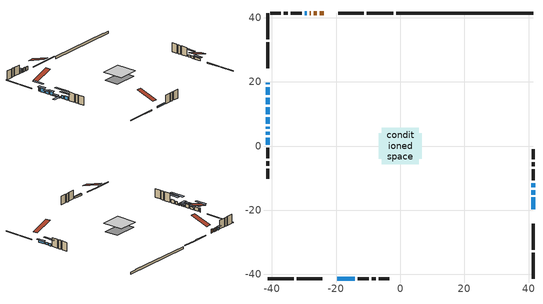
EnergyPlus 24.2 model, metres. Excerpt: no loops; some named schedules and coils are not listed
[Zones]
conditioned space
 floor adiabatic (AdiabaticFloorConstruction): -5.75,-5.75 -5.75,5.75 5.75,5.75 5.75,-5.75 z2.74
 floor foundation (Slab1 construction): -6.67,-4 -6.67,4 6.67,4 6.67,-4 z-1.07
 wall outside (RimJoist1 construction): -2.21,41.39 -10.38,41.39 / -41.39,-41.39 -33.22,-41.39 / -41.39,41.39 -41.39,33.22 / 41.39,-41.39 41.39,-33.22 z0.3:0.6
 wall outside (RimJoist2 construction): -11.31,41.39 -19.29,41.39 / -32.29,-41.39 -24.31,-41.39 / -41.39,32.29 -41.39,24.31 / 41.39,-32.29 41.39,-24.31 z0.3:0.6
 wall outside (AdiabaticWallConstruction 1): -23.89,41.39 -25.16,41.39 / -26.09,41.39 -26.92,41.39 / -27.85,41.39 -28.21,41.39 z0.3:2.33
 wall outside (AdiabaticWallConstruction): -41.39,19.71 -41.39,19.25 / -41.39,18.32 -41.39,16.04 z0.3:2.28; -41.39,15.11 -41.39,13.02 / 41.39,-12.87 41.39,-11.6 z0.3:1.57; -19.71,-41.39 -14.12,-41.39 z0.3:1.14; -41.39,12.09 -41.39,9.96 z0.3:2.23; 41.39,-19.71 41.39,-16.05 z0.3:1.47; -41.39,9.03 -41.39,6.95 z0.3:0.81; -41.39,6.02 -41.39,5.41 z0.3:0.61; -41.39,4.48 -41.39,3.46 z0.3:1.88; 41.39,-15.12 41.39,-13.8 z0.3:1.52; -29.14,41.39 -29.8,41.39 z0.3:1.54; -41.39,2.53 -41.39,0.45 z0.3:2.13
 wall outside (Wall1 construction): -30.73,41.39 -34.12,41.39 / -13.19,-41.39 -9.81,-41.39 / -41.39,-0.48 -41.39,-3.87 / 41.39,-10.67 41.39,-7.28 z0.3:5.18
 wall outside (Wall2 construction): -35.05,41.39 -36.35,41.39 / -8.88,-41.39 -7.58,-41.39 / -41.39,-4.8 -41.39,-6.1 / 41.39,-6.35 41.39,-5.05 z0.3:5.18
 wall outside (Wall3 construction): -37.28,41.39 -40.46,41.39 / -6.65,-41.39 -3.46,-41.39 / -41.39,-7.03 -41.39,-10.21 / 41.39,-4.12 41.39,-0.94 z0.3:5.18
 wall foundation (FoundationWall1 construction): -1.28,41.39,-1.07 -1.28,41.39,0.3 37.12,41.39,0.3 37.12,41.39,0.08 41.39,41.39,0.08 41.39,41.39,-1.07
 window (WindowConstruction 10): -41.39,19.71 -41.39,19.25 z0.3:2.28
 window (WindowConstruction 4): -41.39,18.32 -41.39,16.04 z0.3:2.28
 window (WindowConstruction 5): -41.39,15.11 -41.39,13.02 z0.3:1.57
 window (WindowConstruction 6): -19.71,-41.39 -14.12,-41.39 z0.3:1.14
 window (WindowConstruction 7): -41.39,12.09 -41.39,9.96 z0.3:2.23
 window (WindowConstruction 8): 41.39,-19.71 41.39,-16.05 z0.3:1.47
 window (WindowConstruction 9): -41.39,9.03 -41.39,6.95 z0.3:0.81
 window (WindowConstruction 12): -41.39,6.02 -41.39,5.41 z0.3:0.6
 window (WindowConstruction 11): -41.39,4.48 -41.39,3.46 z0.3:1.88
 window (WindowConstruction): 41.39,-15.12 41.39,-13.8 z0.3:1.52
 window (WindowConstruction 1): 41.39,-12.87 41.39,-11.6 z0.3:1.57
 window (WindowConstruction 2): -29.14,41.39 -29.8,41.39 z0.3:1.54
 window (WindowConstruction 3): -41.39,2.53 -41.39,0.45 z0.3:2.13
 door (Door): -23.89,41.39 -25.16,41.39 z0.3:2.33
 door (Door 1): -26.09,41.39 -26.92,41.39 z0.3:2.33
 door (Door 2): -27.85,41.39 -28.21,41.39 z0.3:2.33
 ceiling adiabatic (AdiabaticFloorConstruction): 5.75,-5.75 5.75,5.75 -5.75,5.75 -5.75,-5.75 z2.74
 roof outside (Roof1 construction): -22.96,41.39,5.18 -22.96,30.98,8.65 -20.22,30.98,8.65 -20.22,41.39,5.18; -20.64,-41.39,5.18 -20.64,-30.98,8.65 -23.38,-30.98,8.65 -23.38,-41.39,5.18; -41.39,20.64,5.18 -30.98,20.64,8.65 -30.98,23.38,8.65 -41.39,23.38,5.18; 41.39,-20.64,5.18 30.98,-20.64,8.65 30.98,-23.38,8.65 41.39,-23.38,5.18
shading: -41.39,16.2 -41.39,22.76 -42.61,22.76 -42.61,16.2 z5.33; -41.39,15.13 -41.39,19.23 -42.61,19.23 -42.61,15.13 z3.19; -41.39,12.41 -41.39,15.72 -42.61,15.72 -42.61,12.41 z2.18; -14.12,-41.39 -19.71,-41.39 -19.71,-42 -14.12,-42 z1.14; -41.39,9.35 -41.39,12.7 -42.61,12.7 -42.61,9.35 z2.84; 41.39,-15.44 41.39,-20.32 42.3,-20.32 42.3,-15.44 z2.08; -41.39,6.34 -41.39,9.64 -42.61,9.64 -42.61,6.34 z1.42; -41.39,5.11 -41.39,6.32 -46.27,6.32 -46.27,5.11 z0.9; -41.39,-0.2 -41.39,8.14 -42.61,8.14 -42.61,-0.2 z5.54; 41.39,-8.86 41.39,-15.61 42.3,-15.61 42.3,-8.86 z4.31; -30.71,41.39 -28.23,41.39 -28.23,42.3 -30.71,42.3 z2.45; -41.39,-1.68 -41.39,4.66 -42.61,4.66 -42.61,-1.68 z4.26
[Building]
Building 1: Terrain=Suburbs
[Site:Location]
Bathurst AP_NB: Latitude {deg}=47.63; Longitude {deg}=-65.74; Time Zone {hr}=-4; Elevation {m}=59; Keep Site Location Information=Yes
[Site:GroundTemperature:Shallow]
0.0375368, -2.14911, -2.32423, -1.28655, 2.87914, 7.02543, 10.62, 12.8971, 13.0906, 11.2385, 7.7356, 3.71651
[Site:WaterMainsTemperature]
Calculation Method=Schedule; Temperature Schedule=mains temperature schedule
[Material] Roughness=Rough; Thermal Absorptance=0.9
Name | Thickness {m} | Conductivity {W/m-K} | Density {kg/m3} | Specific Heat {J/kg-K} | Solar Absorptance | Visible Absorptance
asphalt or fiberglass shingles | 0.00635 | 0.162714 | 1121.4 | 1465.45 | 0.4 | 0.4
concrete 4.0 in. | 0.1016 | 1.803125 | 2242.8 | 837.4 | 0.7 | 0.7
concrete 8.0 in. | 0.2032 | 1.803125 | 2242.8 | 837.4 | 0.7 | 0.7
door material | 0.04445 | 0.327969 | 512.64 | 1214.23 | 0.7 | 0.7
door material 1 | 0.04445 | 0.188738 | 512.64 | 1214.23 | 0.7 | 0.7
exterior vertical ins | 0.0763264 | 0.029427 | 32.04 | 1214.23 | 0.7 | 0.7
floor covering | 0.0127 | 0.0433444 | 54.468 | 1339.84 | 0.6 | 0.6
floor rigid ins; wall rigid ins 1 | 0.512978 | 0.029427 | 32.04 | 1214.23 | 0.7 | 0.7
floor stud and cavity | 0.1397 | 1.75129 | 37.0049 | 1207.88 | 0.7 | 0.7
furniture material conditioned space 1 | 0.1524 | 0.115458 | 640.8 | 1214.23 | 0.6 | 0.6
gypsum board | 0.0127 | 0.160291 | 801 | 837.4 | 0.6 | 0.6
gypsum board 1 | 0.00254 | 0.160291 | 801 | 837.4 | 0.6 | 0.6
gypsum board 2 | 0.0127 | 0.160291 | 801 | 837.4 | 0.7 | 0.7
osb sheathing 0.5 in. | 0.0127 | 0.115458 | 512.64 | 1214.23 | 0.7 | 0.7
osb sheathing 0.75 in. | 0.01905 | 0.115458 | 512.64 | 1214.23 | 0.7 | 0.7
osb sheathing 2.0 in. | 0.0508 | 0.115458 | 512.64 | 1214.23 | 0.7 | 0.7
rim joist stud and cavity | 0.0508 | 0.0451784 | 125.044 | 1163.47 | 0.6 | 0.6
rim joist stud and cavity 1 | 0.0508 | 0.172285 | 50.32683 | 1063.81 | 0.6 | 0.6
roof rigid ins | 0.103632 | 0.029427 | 32.04 | 1214.23 | 0.7 | 0.7
roof stud and cavity | 0.2032 | 0.202889 | 78.34581 | 1123.46 | 0.7 | 0.7
wall rigid ins | 0.051816 | 0.029427 | 32.04 | 1214.23 | 0.7 | 0.7
wall stud and cavity | 0.1397 | 0.220388 | 139.0536 | 1170.24 | 0.7 | 0.7
wall stud and cavity 1 | 0.0889 | 0.189648 | 50.32683 | 1063.81 | 0.7 | 0.7
wall stud and cavity 2 | 0.1397 | 0.230639 | 139.0536 | 1170.24 | 0.7 | 0.7
wall stud and cavity 3 | 0.0889 | 0.380278 | 52.3479 | 1209.89 | 0.7 | 0.7
wall stud and cavity 4 | 0.0889 | 0.391764 | 83.0341 | 1211.67 | 0.7 | 0.7
wood siding | 0.0254 | 0.102417 | 544.68 | 1172.36 | 0.4 | 0.4
wood siding 1 | 0.00254 | 0.102417 | 544.68 | 1172.36 | 0.4 | 0.4
wood siding 2; wood siding 3; wood siding 4 | 0.0254 | 0.102417 | 544.68 | 1172.36 | 0.7 | 0.7
[WindowMaterial:SimpleGlazingSystem]
Name | U-Factor {W/m2-K} | Solar Heat Gain Coefficient
WindowMaterial | 2.97981 | 0.57
WindowMaterial 1 | 3.01161 | 0.51
WindowMaterial 10 | 3.02183 | 0.49
WindowMaterial 11 | 3.69978 | 0.43
WindowMaterial 2 | 2.95937 | 0.59
WindowMaterial 3 | 2.91792 | 0.65
WindowMaterial 4 | 2.98776 | 0.56
WindowMaterial 5 | 2.99003 | 0.55
WindowMaterial 6 | 4.150618 | 0.69
WindowMaterial 7 | 2.95313 | 0.6
WindowMaterial 8 | 3.03943 | 0.45
WindowMaterial 9 | 3.074637 | 0.28
[Construction]
AdiabaticFloorConstruction: floor stud and cavity, floor rigid ins, osb sheathing 0.75 in., floor covering
AdiabaticWallConstruction: wood siding 3, wall rigid ins 1, wall stud and cavity 3, gypsum board
AdiabaticWallConstruction 1: wood siding 4, wall rigid ins 1, wall stud and cavity 3, gypsum board
Door: door material
Door 1; Door 2: door material 1
FoundationWall1 construction: concrete 8.0 in., gypsum board 2
furniture construction conditioned space 1: furniture material conditioned space 1
PartitionWallConstruction: gypsum board, wall stud and cavity 4, gypsum board
RimJoist1 construction: wood siding 2, osb sheathing 2.0 in., rim joist stud and cavity
RimJoist2 construction: wood siding 2, rim joist stud and cavity 1
Roof1 construction: asphalt or fiberglass shingles, roof rigid ins, osb sheathing 0.75 in., roof stud and cavity, gypsum board
Slab1 construction: concrete 4.0 in.
Wall1 construction: wood siding, wall rigid ins, osb sheathing 0.5 in., wall stud and cavity, gypsum board
Wall2 construction: wood siding 1, wall stud and cavity 1, gypsum board 1
Wall3 construction: wood siding, wall rigid ins, osb sheathing 0.5 in., wall stud and cavity 2, gypsum board
WindowConstruction; WindowConstruction 1: WindowMaterial
WindowConstruction 10: WindowMaterial 9
WindowConstruction 11: WindowMaterial 10
WindowConstruction 12: WindowMaterial 11
WindowConstruction 2: WindowMaterial 1
WindowConstruction 3: WindowMaterial 2
WindowConstruction 4: WindowMaterial 3
WindowConstruction 5: WindowMaterial 4
WindowConstruction 6: WindowMaterial 5
WindowConstruction 7: WindowMaterial 6
WindowConstruction 8: WindowMaterial 7
WindowConstruction 9: WindowMaterial 8
[Zone]
conditioned space: Multiplier=1; Volume {m3}=359.5; Part of Total Floor Area=Yes
[Space]
conditioned space 1: Zone=conditioned space; Volume {m3}=359.5
[SurfaceProperty:ExposedFoundationPerimeter]
Slab1: Exposed Perimeter Calculation Method=TotalExposedPerimeter; Total Exposed Perimeter {m}=42.672
[InternalMass] Zone or ZoneList=conditioned space; Space or SpaceList=conditioned space 1
Name | Construction | Surface Area {m2}
furniture mass conditioned space 1 | furniture construction conditioned space 1 | 95.564
partition wall mass | PartitionWallConstruction | 238.91
[Lights]
interior lighting: Zone or ZoneList or Space or SpaceList=conditioned space 1; Schedule=interior lighting schedule; Design Level Calculation Method=LightingLevel; Lighting Level {W}=343.2; Return Air Fraction=0; Fraction Radiant=0.6; Fraction Visible=0.2; Fraction Replaceable=1
[People]
occupants: Zone or ZoneList or Space or SpaceList=conditioned space 1; Number of People Schedule=occupants schedule; Number of People Calculation Method=People; Number of People=3; Fraction Radiant=0.314171; Sensible Heat Fraction=0.56303; Activity Level Schedule=occupants activity schedule; Carbon Dioxide Generation Rate {m3/s-W}=0; Enable ASHRAE 55 Comfort Warnings=No; Mean Radiant Temperature Calculation Type=EnclosureAveraged
[ElectricEquipment] Zone or ZoneList or Space or SpaceList=conditioned space 1; Design Level Calculation Method=EquipmentLevel
Name | Schedule | Design Level {W} | Fraction Latent | Fraction Radiant | Fraction Lost
clothes dryer | clothes dryer schedule | 140.772 | 0.015 | 0.081 | 0.85
clothes washer | clothes washer schedule | 32.1985 | 0.03 | 0.162 | 0.7
cooking range | cooking range schedule | 215.147 | 0.08 | 0.432 | 0.2
dishwasher | dishwasher schedule | 66.8632 | 0.3 | 0.18 | 0.4
fridge | fridge schedule | 72.9452 | 0 | 0.6 | 0
mech vent bath fan 0 | mech vent bath fan 0 schedule | 50.2 | 0 | 0 | 1
mech vent house fan | mech vent house fan schedule | 0 | 0 | 0 | 1
mech vent house fan cfis | mech vent house fan cfis schedule | 0 | 0 | 0 | 0
misc plug loads | misc plug loads schedule | 494.7 | 0.045 | 0.513 | 0.1
whole house fan | Always On Discrete | 0 | 0 | 0 | 1
[OtherEquipment] Zone or ZoneList or Space or SpaceList=conditioned space 1; Design Level Calculation Method=EquipmentLevel
Name | Fuel Type | Schedule | Design Level {W} | Fraction Latent | Fraction Radiant | Fraction Lost
clothes dryer 1 | Electricity | clothes dryer schedule | 0 | 0.015 | 0.081 | 0.85
cooking range 1 | Electricity | cooking range schedule | 0 | 0.08 | 0.432 | 0.2
general water use latent | None | general water use schedule | 62.594 | 1 | 0 | 0
general water use sensible | None | general water use schedule | -61.6891 | 0 | 0.6 | 0
mech vent house fan latent load | None | Always On Discrete | 0 | 1 | 0 | 0
mech vent house fan sensible load | None | Always On Discrete | 0 | 0 | 0 | 0
water heater energy adjustment1 | Electricity | Always On Discrete | 0.01 | 0 | 0 | 1
[ZoneInfiltration:DesignFlowRate] Zone or ZoneList or Space or SpaceList=conditioned space 1; Schedule=Always On Discrete; Design Flow Rate Calculation Method=Flow/Zone; Design Flow Rate {m3/s}=0
infil flow; natural vent flow; whole house fan flow
[ZoneControl:Thermostat]
conditioned space Thermostat: Zone or ZoneList=conditioned space; Control Type Schedule=conditioned space Thermostat Schedule; Control 1=conditioned space temperature setpoint; Temperature Difference Between Cutout And Setpoint {deltaC}=0
[ThermostatSetpoint:DualSetpoint]
conditioned space temperature setpoint: Heating Setpoint Temperature Schedule=heating setpoint; Cooling Setpoint Temperature Schedule=cooling setpoint
[AirLoopHVAC:UnitarySystem]
unit heater unitary system: Control Type=Load; Controlling Zone or Thermostat Location=conditioned space; Dehumidification Control Type=None; Availability Schedule=Always On Discrete; Supply Fan=unit heater supply fan; Fan Placement=BlowThrough; Supply Air Fan Operating Mode Schedule=unit heater auto fan schedule; Heating Coil=unit heater htg coil; DX Heating Coil Sizing Ratio=1; Use DOAS DX Cooling Coil=No; Minimum Supply Air Temperature {C}=2; Latent Load Control=SensibleOnlyLoadControl; Cooling Supply Air Flow Rate Method=None; Heating Supply Air Flow Rate Method=SupplyAirFlowRate; Heating Supply Air Flow Rate {m3/s}=0.00141584; No Load Supply Air Flow Rate Method=SupplyAirFlowRate; No Load Supply Air Flow Rate {m3/s}=0; No Load Supply Air Flow Rate Control Set To Low Speed=Yes; Maximum Supply Air Temperature {C}=48.8889; Maximum Outdoor Dry-Bulb Temperature for Supplemental Heater Operation {C}=21; Ancillary On-Cycle Electric Power {W}=0; Ancillary Off-Cycle Electric Power {W}=0
[Zone equipment]
conditioned space: electric baseboard, unit heater unitary system
[Foundation:Kiva]
Foundation Kiva 1: Initial Indoor Air Temperature {C}=18; Wall Height Above Grade {m}=0.300015; Wall Depth Below Slab {m}=0.2032; Custom Block Material Name 1=exterior vertical ins; Custom Block Depth 1 {m}=1.37002; Custom Block X Position 1 {m}=0.2159; Custom Block Z Position 1 {m}=0
[Foundation:Kiva:Settings]
Soil Conductivity {W/m-K}=0.849921; Soil Density {kg/m3}=1842.3; Soil Specific Heat {J/kg-K}=418.7; Ground Solar Absorptivity=0.9; Ground Thermal Absorptivity=0.9; Ground Surface Roughness {m}=0.03; Far-Field Width {m}=40; Deep-Ground Boundary Condition=ZeroFlux; Deep-Ground Depth {m}=40; Minimum Cell Dimension {m}=0.2; Maximum Cell Growth Coefficient=3; Simulation Timestep=Timestep
[Exterior:Lights]
exterior lighting: Schedule=exterior lighting schedule; Design Level {W}=75.6
[EnergyManagementSystem:Sensor] Output:Variable or Output:Meter Index Key=conditioned space
Name | Output:Variable or Output:Meter
conditioned_space_clg_unmet_s | Zone Cooling Setpoint Not Met Time
conditioned_space_htg_unmet_s | Zone Heating Setpoint Not Met Time
fridge_tin_s; tin_s; tin_s_1 | Zone Mean Air Temperature
tout_s | Zone Outdoor Air Drybulb Temperature
win_s | Zone Air Humidity Ratio
[Schedule:Week:Daily]
interior lighting schedule Week Rule - Jan1-Jan27: interior lighting schedule day, interior lighting schedule day, interior lighting schedule day, interior lighting schedule day, interior lighting schedule day, interior lighting schedule day, interior lighting schedule day, interior lighting schedule default day, interior lighting schedule default day, interior lighting schedule default day, interior lighting schedule default day, interior lighting schedule default day
interior lighting schedule Week Rule - Jan28-Feb3: interior lighting schedule day, interior lighting schedule day, interior lighting schedule day, interior lighting schedule day, interior lighting schedule day 1, interior lighting schedule day 1, interior lighting schedule day 1, interior lighting schedule default day, interior lighting schedule default day, interior lighting schedule default day, interior lighting schedule default day, interior lighting schedule default day
interior lighting schedule Week Rule - Feb4-Feb24: interior lighting schedule day 1, interior lighting schedule day 1, interior lighting schedule day 1, interior lighting schedule day 1, interior lighting schedule day 1, interior lighting schedule day 1, interior lighting schedule day 1, interior lighting schedule default day, interior lighting schedule default day, interior lighting schedule default day, interior lighting schedule default day, interior lighting schedule default day
interior lighting schedule Week Rule - Feb25-Mar3: interior lighting schedule day 1, interior lighting schedule day 1, interior lighting schedule day 1, interior lighting schedule day 1, interior lighting schedule day 2, interior lighting schedule day 2, interior lighting schedule day 2, interior lighting schedule default day, interior lighting schedule default day, interior lighting schedule default day, interior lighting schedule default day, interior lighting schedule default day
interior lighting schedule Week Rule - Mar4-Mar31: interior lighting schedule day 2, interior lighting schedule day 2, interior lighting schedule day 2, interior lighting schedule day 2, interior lighting schedule day 2, interior lighting schedule day 2, interior lighting schedule day 2, interior lighting schedule default day, interior lighting schedule default day, interior lighting schedule default day, interior lighting schedule default day, interior lighting schedule default day
interior lighting schedule Week Rule - Apr1-Apr28: interior lighting schedule day 3, interior lighting schedule day 3, interior lighting schedule day 3, interior lighting schedule day 3, interior lighting schedule day 3, interior lighting schedule day 3, interior lighting schedule day 3, interior lighting schedule default day, interior lighting schedule default day, interior lighting schedule default day, interior lighting schedule default day, interior lighting schedule default day
interior lighting schedule Week Rule - Apr29-May5: interior lighting schedule day 3, interior lighting schedule day 3, interior lighting schedule day 4, interior lighting schedule day 4, interior lighting schedule day 4, interior lighting schedule day 4, interior lighting schedule day 4, interior lighting schedule default day, interior lighting schedule default day, interior lighting schedule default day, interior lighting schedule default day, interior lighting schedule default day
interior lighting schedule Week Rule - May6-May26: interior lighting schedule day 4, interior lighting schedule day 4, interior lighting schedule day 4, interior lighting schedule day 4, interior lighting schedule day 4, interior lighting schedule day 4, interior lighting schedule day 4, interior lighting schedule default day, interior lighting schedule default day, interior lighting schedule default day, interior lighting schedule default day, interior lighting schedule default day
interior lighting schedule Week Rule - May27-Jun2: interior lighting schedule day 4, interior lighting schedule day 4, interior lighting schedule day 4, interior lighting schedule day 4, interior lighting schedule day 4, interior lighting schedule day 5, interior lighting schedule day 5, interior lighting schedule default day, interior lighting schedule default day, interior lighting schedule default day, interior lighting schedule default day, interior lighting schedule default day
interior lighting schedule Week Rule - Jun3-Jun30: interior lighting schedule day 5, interior lighting schedule day 5, interior lighting schedule day 5, interior lighting schedule day 5, interior lighting schedule day 5, interior lighting schedule day 5, interior lighting schedule day 5, interior lighting schedule default day, interior lighting schedule default day, interior lighting schedule default day, interior lighting schedule default day, interior lighting schedule default day
interior lighting schedule Week Rule - Jul1-Jul28: interior lighting schedule day 6, interior lighting schedule day 6, interior lighting schedule day 6, interior lighting schedule day 6, interior lighting schedule day 6, interior lighting schedule day 6, interior lighting schedule day 6, interior lighting schedule default day, interior lighting schedule default day, interior lighting schedule default day, interior lighting schedule default day, interior lighting schedule default day
interior lighting schedule Week Rule - Jul29-Aug4: interior lighting schedule day 6, interior lighting schedule day 6, interior lighting schedule day 6, interior lighting schedule day 7, interior lighting schedule day 7, interior lighting schedule day 7, interior lighting schedule day 7, interior lighting schedule default day, interior lighting schedule default day, interior lighting schedule default day, interior lighting schedule default day, interior lighting schedule default day
interior lighting schedule Week Rule - Aug5-Aug25: interior lighting schedule day 7, interior lighting schedule day 7, interior lighting schedule day 7, interior lighting schedule day 7, interior lighting schedule day 7, interior lighting schedule day 7, interior lighting schedule day 7, interior lighting schedule default day, interior lighting schedule default day, interior lighting schedule default day, interior lighting schedule default day, interior lighting schedule default day
interior lighting schedule Week Rule - Aug26-Sep1: interior lighting schedule day 7, interior lighting schedule day 7, interior lighting schedule day 7, interior lighting schedule day 7, interior lighting schedule day 7, interior lighting schedule day 7, interior lighting schedule day 8, interior lighting schedule default day, interior lighting schedule default day, interior lighting schedule default day, interior lighting schedule default day, interior lighting schedule default day
interior lighting schedule Week Rule - Sep2-Sep29: interior lighting schedule day 8, interior lighting schedule day 8, interior lighting schedule day 8, interior lighting schedule day 8, interior lighting schedule day 8, interior lighting schedule day 8, interior lighting schedule day 8, interior lighting schedule default day, interior lighting schedule default day, interior lighting schedule default day, interior lighting schedule default day, interior lighting schedule default day
interior lighting schedule Week Rule - Sep30-Oct6: interior lighting schedule day 8, interior lighting schedule day 9, interior lighting schedule day 9, interior lighting schedule day 9, interior lighting schedule day 9, interior lighting schedule day 9, interior lighting schedule day 9, interior lighting schedule default day, interior lighting schedule default day, interior lighting schedule default day, interior lighting schedule default day, interior lighting schedule default day
interior lighting schedule Week Rule - Oct7-Oct27: interior lighting schedule day 9, interior lighting schedule day 9, interior lighting schedule day 9, interior lighting schedule day 9, interior lighting schedule day 9, interior lighting schedule day 9, interior lighting schedule day 9, interior lighting schedule default day, interior lighting schedule default day, interior lighting schedule default day, interior lighting schedule default day, interior lighting schedule default day
interior lighting schedule Week Rule - Oct28-Nov3: interior lighting schedule day 9, interior lighting schedule day 9, interior lighting schedule day 9, interior lighting schedule day 9, interior lighting schedule day 10, interior lighting schedule day 10, interior lighting schedule day 10, interior lighting schedule default day, interior lighting schedule default day, interior lighting schedule default day, interior lighting schedule default day, interior lighting schedule default day
interior lighting schedule Week Rule - Nov4-Nov24: interior lighting schedule day 10, interior lighting schedule day 10, interior lighting schedule day 10, interior lighting schedule day 10, interior lighting schedule day 10, interior lighting schedule day 10, interior lighting schedule day 10, interior lighting schedule default day, interior lighting schedule default day, interior lighting schedule default day, interior lighting schedule default day, interior lighting schedule default day
interior lighting schedule Week Rule - Nov25-Dec1: interior lighting schedule day 10, interior lighting schedule day 10, interior lighting schedule day 10, interior lighting schedule day 10, interior lighting schedule day 10, interior lighting schedule day 10, interior lighting schedule day 11, interior lighting schedule default day, interior lighting schedule default day, interior lighting schedule default day, interior lighting schedule default day, interior lighting schedule default day
interior lighting schedule Week Rule - Dec2-Dec31: interior lighting schedule day 11, interior lighting schedule day 11, interior lighting schedule day 11, interior lighting schedule day 11, interior lighting schedule day 11, interior lighting schedule day 11, interior lighting schedule day 11, interior lighting schedule default day, interior lighting schedule default day, interior lighting schedule default day, interior lighting schedule default day, interior lighting schedule default day
occupants schedule Week Rule - Jan1-Dec31: occupants schedule day, occupants schedule day, occupants schedule day, occupants schedule day, occupants schedule day, occupants schedule day, occupants schedule day, occupants schedule default day, occupants schedule default day, occupants schedule default day, occupants schedule default day, occupants schedule default day
clothes dryer schedule Week Rule - Jan1-Dec31: clothes dryer schedule day, clothes dryer schedule day, clothes dryer schedule day, clothes dryer schedule day, clothes dryer schedule day, clothes dryer schedule day, clothes dryer schedule day, clothes dryer schedule default day, clothes dryer schedule default day, clothes dryer schedule default day, clothes dryer schedule default day, clothes dryer schedule default day
clothes washer schedule Week Rule - Jan1-Dec31: clothes washer schedule day, clothes washer schedule day, clothes washer schedule day, clothes washer schedule day, clothes washer schedule day, clothes washer schedule day, clothes washer schedule day, clothes washer schedule default day, clothes washer schedule default day, clothes washer schedule default day, clothes washer schedule default day, clothes washer schedule default day
cooking range schedule Week Rule - Jan1-Dec31: cooking range schedule day, cooking range schedule day, cooking range schedule day, cooking range schedule day, cooking range schedule day, cooking range schedule day, cooking range schedule day, cooking range schedule default day, cooking range schedule default day, cooking range schedule default day, cooking range schedule default day, cooking range schedule default day
dishwasher schedule Week Rule - Jan1-Dec31: dishwasher schedule day, dishwasher schedule day, dishwasher schedule day, dishwasher schedule day, dishwasher schedule day, dishwasher schedule day, dishwasher schedule day, dishwasher schedule default day, dishwasher schedule default day, dishwasher schedule default day, dishwasher schedule default day, dishwasher schedule default day
mech vent bath fan 0 schedule Week Rule - Jan1-Dec31: mech vent bath fan 0 schedule day, mech vent bath fan 0 schedule day, mech vent bath fan 0 schedule day, mech vent bath fan 0 schedule day, mech vent bath fan 0 schedule day, mech vent bath fan 0 schedule day, mech vent bath fan 0 schedule day, mech vent bath fan 0 schedule default day, mech vent bath fan 0 schedule default day, mech vent bath fan 0 schedule default day, mech vent bath fan 0 schedule default day, mech vent bath fan 0 schedule default day
misc plug loads schedule Week Rule - Jan1-Dec31: misc plug loads schedule day, misc plug loads schedule day, misc plug loads schedule day, misc plug loads schedule day, misc plug loads schedule day, misc plug loads schedule day, misc plug loads schedule day, misc plug loads schedule default day, misc plug loads schedule default day, misc plug loads schedule default day, misc plug loads schedule default day, misc plug loads schedule default day
general water use schedule Week Rule - Jan1-Dec31: general water use schedule day, general water use schedule day, general water use schedule day, general water use schedule day, general water use schedule day, general water use schedule day, general water use schedule day, general water use schedule default day, general water use schedule default day, general water use schedule default day, general water use schedule default day, general water use schedule default day
exterior lighting schedule Week Rule - Jan1-Jan27: exterior lighting schedule day, exterior lighting schedule day, exterior lighting schedule day, exterior lighting schedule day, exterior lighting schedule day, exterior lighting schedule day, exterior lighting schedule day, exterior lighting schedule default day, exterior lighting schedule default day, exterior lighting schedule default day, exterior lighting schedule default day, exterior lighting schedule default day
exterior lighting schedule Week Rule - Jan28-Feb3: exterior lighting schedule day, exterior lighting schedule day, exterior lighting schedule day, exterior lighting schedule day, exterior lighting schedule day 1, exterior lighting schedule day 1, exterior lighting schedule day 1, exterior lighting schedule default day, exterior lighting schedule default day, exterior lighting schedule default day, exterior lighting schedule default day, exterior lighting schedule default day
exterior lighting schedule Week Rule - Feb4-Feb24: exterior lighting schedule day 1, exterior lighting schedule day 1, exterior lighting schedule day 1, exterior lighting schedule day 1, exterior lighting schedule day 1, exterior lighting schedule day 1, exterior lighting schedule day 1, exterior lighting schedule default day, exterior lighting schedule default day, exterior lighting schedule default day, exterior lighting schedule default day, exterior lighting schedule default day
exterior lighting schedule Week Rule - Feb25-Mar3: exterior lighting schedule day 1, exterior lighting schedule day 1, exterior lighting schedule day 1, exterior lighting schedule day 1, exterior lighting schedule day 2, exterior lighting schedule day 2, exterior lighting schedule day 2, exterior lighting schedule default day, exterior lighting schedule default day, exterior lighting schedule default day, exterior lighting schedule default day, exterior lighting schedule default day
exterior lighting schedule Week Rule - Mar4-Mar31: exterior lighting schedule day 2, exterior lighting schedule day 2, exterior lighting schedule day 2, exterior lighting schedule day 2, exterior lighting schedule day 2, exterior lighting schedule day 2, exterior lighting schedule day 2, exterior lighting schedule default day, exterior lighting schedule default day, exterior lighting schedule default day, exterior lighting schedule default day, exterior lighting schedule default day
exterior lighting schedule Week Rule - Apr1-Apr28: exterior lighting schedule day 3, exterior lighting schedule day 3, exterior lighting schedule day 3, exterior lighting schedule day 3, exterior lighting schedule day 3, exterior lighting schedule day 3, exterior lighting schedule day 3, exterior lighting schedule default day, exterior lighting schedule default day, exterior lighting schedule default day, exterior lighting schedule default day, exterior lighting schedule default day
exterior lighting schedule Week Rule - Apr29-May5: exterior lighting schedule day 3, exterior lighting schedule day 3, exterior lighting schedule day 4, exterior lighting schedule day 4, exterior lighting schedule day 4, exterior lighting schedule day 4, exterior lighting schedule day 4, exterior lighting schedule default day, exterior lighting schedule default day, exterior lighting schedule default day, exterior lighting schedule default day, exterior lighting schedule default day
exterior lighting schedule Week Rule - May6-May26: exterior lighting schedule day 4, exterior lighting schedule day 4, exterior lighting schedule day 4, exterior lighting schedule day 4, exterior lighting schedule day 4, exterior lighting schedule day 4, exterior lighting schedule day 4, exterior lighting schedule default day, exterior lighting schedule default day, exterior lighting schedule default day, exterior lighting schedule default day, exterior lighting schedule default day
exterior lighting schedule Week Rule - May27-Jun2: exterior lighting schedule day 4, exterior lighting schedule day 4, exterior lighting schedule day 4, exterior lighting schedule day 4, exterior lighting schedule day 4, exterior lighting schedule day 5, exterior lighting schedule day 5, exterior lighting schedule default day, exterior lighting schedule default day, exterior lighting schedule default day, exterior lighting schedule default day, exterior lighting schedule default day
exterior lighting schedule Week Rule - Jun3-Jun30: exterior lighting schedule day 5, exterior lighting schedule day 5, exterior lighting schedule day 5, exterior lighting schedule day 5, exterior lighting schedule day 5, exterior lighting schedule day 5, exterior lighting schedule day 5, exterior lighting schedule default day, exterior lighting schedule default day, exterior lighting schedule default day, exterior lighting schedule default day, exterior lighting schedule default day
exterior lighting schedule Week Rule - Jul1-Jul28: exterior lighting schedule day 6, exterior lighting schedule day 6, exterior lighting schedule day 6, exterior lighting schedule day 6, exterior lighting schedule day 6, exterior lighting schedule day 6, exterior lighting schedule day 6, exterior lighting schedule default day, exterior lighting schedule default day, exterior lighting schedule default day, exterior lighting schedule default day, exterior lighting schedule default day
exterior lighting schedule Week Rule - Jul29-Aug4: exterior lighting schedule day 6, exterior lighting schedule day 6, exterior lighting schedule day 6, exterior lighting schedule day 7, exterior lighting schedule day 7, exterior lighting schedule day 7, exterior lighting schedule day 7, exterior lighting schedule default day, exterior lighting schedule default day, exterior lighting schedule default day, exterior lighting schedule default day, exterior lighting schedule default day
exterior lighting schedule Week Rule - Aug5-Aug25: exterior lighting schedule day 7, exterior lighting schedule day 7, exterior lighting schedule day 7, exterior lighting schedule day 7, exterior lighting schedule day 7, exterior lighting schedule day 7, exterior lighting schedule day 7, exterior lighting schedule default day, exterior lighting schedule default day, exterior lighting schedule default day, exterior lighting schedule default day, exterior lighting schedule default day
exterior lighting schedule Week Rule - Aug26-Sep1: exterior lighting schedule day 7, exterior lighting schedule day 7, exterior lighting schedule day 7, exterior lighting schedule day 7, exterior lighting schedule day 7, exterior lighting schedule day 7, exterior lighting schedule day 8, exterior lighting schedule default day, exterior lighting schedule default day, exterior lighting schedule default day, exterior lighting schedule default day, exterior lighting schedule default day
exterior lighting schedule Week Rule - Sep2-Sep29: exterior lighting schedule day 8, exterior lighting schedule day 8, exterior lighting schedule day 8, exterior lighting schedule day 8, exterior lighting schedule day 8, exterior lighting schedule day 8, exterior lighting schedule day 8, exterior lighting schedule default day, exterior lighting schedule default day, exterior lighting schedule default day, exterior lighting schedule default day, exterior lighting schedule default day
[Schedule:Year]
interior lighting schedule: interior lighting schedule Week Rule - Jan1-Jan27, 1, 1, 1, 27, interior lighting schedule Week Rule - Jan28-Feb3, 1, 28, 2, 3, interior lighting schedule Week Rule - Feb4-Feb24, 2, 4, 2, 24, interior lighting schedule Week Rule - Feb25-Mar3, 2, 25, 3, 3, interior lighting schedule Week Rule - Mar4-Mar31, 3, 4, 3, 31, interior lighting schedule Week Rule - Apr1-Apr28, 4, 1, 4, 28, interior lighting schedule Week Rule - Apr29-May5, 4, 29, 5, 5, interior lighting schedule Week Rule - May6-May26, 5, 6, 5, 26, interior lighting schedule Week Rule - May27-Jun2, 5, 27, 6, 2, interior lighting schedule Week Rule - Jun3-Jun30, 6, 3, 6, 30, interior lighting schedule Week Rule - Jul1-Jul28, 7, 1, 7, 28, interior lighting schedule Week Rule - Jul29-Aug4, 7, 29, 8, 4, interior lighting schedule Week Rule - Aug5-Aug25, 8, 5, 8, 25, interior lighting schedule Week Rule - Aug26-Sep1, 8, 26, 9, 1, interior lighting schedule Week Rule - Sep2-Sep29, 9, 2, 9, 29, interior lighting schedule Week Rule - Sep30-Oct6, 9, 30, 10, 6, interior lighting schedule Week Rule - Oct7-Oct27, 10, 7, 10, 27, interior lighting schedule Week Rule - Oct28-Nov3, 10, 28, 11, 3, interior lighting schedule Week Rule - Nov4-Nov24, 11, 4, 11, 24, interior lighting schedule Week Rule - Nov25-Dec1, 11, 25, 12, 1, interior lighting schedule Week Rule - Dec2-Dec31, 12, 2, 12, 31
occupants schedule: occupants schedule Week Rule - Jan1-Dec31, 1, 1, 12, 31
clothes dryer schedule: clothes dryer schedule Week Rule - Jan1-Dec31, 1, 1, 12, 31
clothes washer schedule: clothes washer schedule Week Rule - Jan1-Dec31, 1, 1, 12, 31
cooking range schedule: cooking range schedule Week Rule - Jan1-Dec31, 1, 1, 12, 31
dishwasher schedule: dishwasher schedule Week Rule - Jan1-Dec31, 1, 1, 12, 31
mech vent bath fan 0 schedule: mech vent bath fan 0 schedule Week Rule - Jan1-Dec31, 1, 1, 12, 31
misc plug loads schedule: misc plug loads schedule Week Rule - Jan1-Dec31, 1, 1, 12, 31
general water use schedule: general water use schedule Week Rule - Jan1-Dec31, 1, 1, 12, 31
exterior lighting schedule: exterior lighting schedule Week Rule - Jan1-Jan27, 1, 1, 1, 27, exterior lighting schedule Week Rule - Jan28-Feb3, 1, 28, 2, 3, exterior lighting schedule Week Rule - Feb4-Feb24, 2, 4, 2, 24, exterior lighting schedule Week Rule - Feb25-Mar3, 2, 25, 3, 3, exterior lighting schedule Week Rule - Mar4-Mar31, 3, 4, 3, 31, exterior lighting schedule Week Rule - Apr1-Apr28, 4, 1, 4, 28, exterior lighting schedule Week Rule - Apr29-May5, 4, 29, 5, 5, exterior lighting schedule Week Rule - May6-May26, 5, 6, 5, 26, exterior lighting schedule Week Rule - May27-Jun2, 5, 27, 6, 2, exterior lighting schedule Week Rule - Jun3-Jun30, 6, 3, 6, 30, exterior lighting schedule Week Rule - Jul1-Jul28, 7, 1, 7, 28, exterior lighting schedule Week Rule - Jul29-Aug4, 7, 29, 8, 4, exterior lighting schedule Week Rule - Aug5-Aug25, 8, 5, 8, 25, exterior lighting schedule Week Rule - Aug26-Sep1, 8, 26, 9, 1, exterior lighting schedule Week Rule - Sep2-Sep29, 9, 2, 9, 29, exterior lighting schedule Week Rule - Sep30-Oct6, 9, 30, 10, 6, exterior lighting schedule Week Rule - Oct7-Oct27, 10, 7, 10, 27, exterior lighting schedule Week Rule - Oct28-Nov3, 10, 28, 11, 3, exterior lighting schedule Week Rule - Nov4-Nov24, 11, 4, 11, 24, exterior lighting schedule Week Rule - Nov25-Dec1, 11, 25, 12, 1, exterior lighting schedule Week Rule - Dec2-Dec31, 12, 2, 12, 31
[Schedule:Constant]
Name | Hourly Value
occupants activity schedule | 117.228
fridge schedule; unit heater auto fan schedule | 0
mech vent house fan schedule; mech vent house fan cfis schedule; Always On Discrete | 1
[Schedule:Compact]
conditioned space Thermostat Schedule: Through: 12/31, For: AllDays, Until: 24:00, 4
mains temperature schedule: Through: 01/01, For: AllDays, Until: 24:00, 5.18111, Through: 01/02, For: AllDays, Until: 24:00, 5.11, Through: 01/03, For: AllDays, Until: 24:00, 5.04056, Through: 01/04, For: AllDays, Until: 24:00, 4.97167, Through: 01/05, For: AllDays, Until: 24:00, 4.90389, Through: 01/06, For: AllDays, Until: 24:00, 4.83722, Through: 01/07, For: AllDays, Until: 24:00, 4.77167, Through: 01/08, For: AllDays, Until: 24:00, 4.70722, Through: 01/09, For: AllDays, Until: 24:00, 4.64389, Through: 01/10, For: AllDays, Until: 24:00, 4.58167, Through: 01/11, For: AllDays, Until: 24:00, 4.52056, Through: 01/12, For: AllDays, Until: 24:00, 4.46111, Through: 01/13, For: AllDays, Until: 24:00, 4.40222, Through: 01/14, For: AllDays, Until: 24:00, 4.345, Through: 01/15, For: AllDays, Until: 24:00, 4.28889, Through: 01/16, For: AllDays, Until: 24:00, 4.23389, Through: 01/17, For: AllDays, Until: 24:00, 4.18056, Through: 01/18, For: AllDays, Until: 24:00, 4.12833, Through: 01/19, For: AllDays, Until: 24:00, 4.07722, Through: 01/20, For: AllDays, Until: 24:00, 4.02778, Through: 01/21, For: AllDays, Until: 24:00, 3.97944, Through: 01/22, For: AllDays, Until: 24:00, 3.93222, Through: 01/23, For: AllDays, Until: 24:00, 3.88667, Through: 01/24, For: AllDays, Until: 24:00, 3.84278, Through: 01/25, For: AllDays, Until: 24:00, 3.8, Through: 01/26, For: AllDays, Until: 24:00, 3.75889, Through: 01/27, For: AllDays, Until: 24:00, 3.71889, Through: 01/28, For: AllDays, Until: 24:00, 3.68, Through: 01/29, For: AllDays, Until: 24:00, 3.64333, Through: 01/30, For: AllDays, Until: 24:00, 3.60722, Through: 01/31, For: AllDays, Until: 24:00, 3.57333, Through: 02/01, For: AllDays, Until: 24:00, 3.54056, Through: 02/02, For: AllDays, Until: 24:00, 3.50944, Through: 02/03, For: AllDays, Until: 24:00, 3.48, Through: 02/04, For: AllDays, Until: 24:00, 3.45167, Through: 02/05, For: AllDays, Until: 24:00, 3.425, Through: 02/06, For: AllDays, Until: 24:00, 3.39944, Through: 02/07, For: AllDays, Until: 24:00, 3.37611, Through: 02/08, For: AllDays, Until: 24:00, 3.35389, Through: 02/09, For: AllDays, Until: 24:00, 3.33333, Through: 02/10, For: AllDays, Until: 24:00, 3.31444, Through: 02/11, For: AllDays, Until: 24:00, 3.29667, Through: 02/12, For: AllDays, Until: 24:00, 3.28111, Through: 02/13, For: AllDays, Until: 24:00, 3.26667, Through: 02/14, For: AllDays, Until: 24:00, 3.25389, Through: 02/15, For: AllDays, Until: 24:00, 3.24278, Through: 02/16, For: AllDays, Until: 24:00, 3.23278, Through: 02/17, For: AllDays, Until: 24:00, 3.225, Through: 02/18, For: AllDays, Until: 24:00, 3.21833, Through: 02/19, For: AllDays, Until: 24:00, 3.21333, Through: 02/20, For: AllDays, Until: 24:00, 3.21, Through: 02/21, For: AllDays, Until: 24:00, 3.20833, Through: 02/22, For: AllDays, Until: 24:00, 3.20833, Through: 02/23, For: AllDays, Until: 24:00, 3.20944, Through: 02/24, For: AllDays, Until: 24:00, 3.21278, Through: 02/25, For: AllDays, Until: 24:00, 3.21722, Through: 02/26, For: AllDays, Until: 24:00, 3.22333, Through: 02/27, For: AllDays, Until: 24:00, 3.23111, Through: 02/28, For: AllDays, Until: 24:00, 3.24056, Through: 03/01, For: AllDays, Until: 24:00, 3.25111, Through: 03/02, For: AllDays, Until: 24:00, 3.26389, Through: 03/03, For: AllDays, Until: 24:00, 3.27778, Through: 03/04, For: AllDays, Until: 24:00, 3.29333, Through: 03/05, For: AllDays, Until: 24:00, 3.31056, Through: 03/06, For: AllDays, Until: 24:00, 3.32944, Through: 03/07, For: AllDays, Until: 24:00, 3.34944, Through: 03/08, For: AllDays, Until: 24:00, 3.37111, Through: 03/09, For: AllDays, Until: 24:00, 3.39444, Through: 03/10, For: AllDays, Until: 24:00, 3.41944, Through: 03/11, For: AllDays, Until: 24:00, 3.44611, Through: 03/12, For: AllDays, Until: 24:00, 3.47389, Through: 03/13, For: AllDays, Until: 24:00, 3.50333, Through: 03/14, For: AllDays, Until: 24:00, 3.53389, Through: 03/15, For: AllDays, Until: 24:00, 3.56667, Through: 03/16, For: AllDays, Until: 24:00, 3.60056, Through: 03/17, For: AllDays, Until: 24:00, 3.63556, Through: 03/18, For: AllDays, Until: 24:00, 3.67222, Through: 03/19, For: AllDays, Until: 24:00, 3.71056, Through: 03/20, For: AllDays, Until: 24:00, 3.75056, Through: 03/21, For: AllDays, Until: 24:00, 3.79111, Through: 03/22, For: AllDays, Until: 24:00, 3.83389, Through: 03/23, For: AllDays, Until: 24:00, 3.87778, Through: 03/24, For: AllDays, Until: 24:00, 3.92278, Through: 03/25, For: AllDays, Until: 24:00, 3.96944, Through: 03/26, For: AllDays, Until: 24:00, 4.01778, Through: 03/27, For: AllDays, Until: 24:00, 4.06722, Through: 03/28, For: AllDays, Until: 24:00, 4.11778, Through: 03/29, For: AllDays, Until: 24:00, 4.16944, Through: 03/30, For: AllDays, Until: 24:00, 4.22278, Through: 03/31, For: AllDays, Until: 24:00, 4.27778, Through: 04/01, For: AllDays, Until: 24:00, 4.33333, Through: 04/02, For: AllDays, Until: 24:00, 4.39056, Through: 04/03, For: AllDays, Until: 24:00, 4.44889, Through: 04/04, For: AllDays, Until: 24:00, 4.50833, Through: 04/05, For: AllDays, Until: 24:00, 4.56889, Through: 04/06, For: AllDays, Until: 24:00, 4.63111, Through: 04/07, For: AllDays, Until: 24:00, 4.69389, Through: 04/08, For: AllDays, Until: 24:00, 4.75833, Through: 04/09, For: AllDays, Until: 24:00, 4.82333, Through: 04/10, For: AllDays, Until: 24:00, 4.89, Through: 04/11, For: AllDays, Until: 24:00, 4.95778, Through: 04/12, For: AllDays, Until: 24:00, 5.02611, Through: 04/13, For: AllDays, Until: 24:00, 5.09556, Through: 04/14, For: AllDays, Until: 24:00, 5.16667, Through: 04/15, For: AllDays, Until: 24:00, 5.23833, Through: 04/16, For: AllDays, Until: 24:00, 5.31056, Through: 04/17, For: AllDays, Until: 24:00, 5.38444, Through: 04/18, For: AllDays, Until: 24:00, 5.45889, Through: 04/19, For: AllDays, Until: 24:00, 5.53444, Through: 04/20, For: AllDays, Until: 24:00, 5.61056, Through: 04/21, For: AllDays, Until: 24:00, 5.68778, Through: 04/22, For: AllDays, Until: 24:00, 5.76611, Through: 04/23, For: AllDays, Until: 24:00, 5.845, Through: 04/24, For: AllDays, Until: 24:00, 5.92444, Through: 04/25, For: AllDays, Until: 24:00, 6.005, Through: 04/26, For: AllDays, Until: 24:00, 6.08667, Through: 04/27, For: AllDays, Until: 24:00, 6.16833, Through: 04/28, For: AllDays, Until: 24:00, 6.25111, Through: 04/29, For: AllDays, Until: 24:00, 6.33444, Through: 04/30, For: AllDays, Until: 24:00, 6.41833, Through: 05/01, For: AllDays, Until: 24:00, 6.50333, Through: 05/02, For: AllDays, Until: 24:00, 6.58833, Through: 05/03, For: AllDays, Until: 24:00, 6.67444, Through: 05/04, For: AllDays, Until: 24:00, 6.76056, Through: 05/05, For: AllDays, Until: 24:00, 6.84778, Through: 05/06, For: AllDays, Until: 24:00, 6.935, Through: 05/07, For: AllDays, Until: 24:00, 7.02278, Through: 05/08, For: AllDays, Until: 24:00, 7.11111, Through: 05/09, For: AllDays, Until: 24:00, 7.2, Through: 05/10, For: AllDays, Until: 24:00, 7.28944, Through: 05/11, For: AllDays, Until: 24:00, 7.37889, Through: 05/12, For: AllDays, Until: 24:00, 7.46889, Through: 05/13, For: AllDays, Until: 24:00, 7.55889, Through: 05/14, For: AllDays, Until: 24:00, 7.64944, Through: 05/15, For: AllDays, Until: 24:00, 7.74056, Through: 05/16, For: AllDays, Until: 24:00, 7.83111, Through: 05/17, For: AllDays, Until: 24:00, 7.92278, Through: 05/18, For: AllDays, Until: 24:00, 8.01389, Through: 05/19, For: AllDays, Until: 24:00, 8.10556, Through: 05/20, For: AllDays, Until: 24:00, 8.19722, Through: 05/21, For: AllDays, Until: 24:00, 8.28944, Through: 05/22, For: AllDays, Until: 24:00, 8.38111, Through: 05/23, For: AllDays, Until: 24:00, 8.47333, Through: 05/24, For: AllDays, Until: 24:00, 8.565, Through: 05/25, For: AllDays, Until: 24:00, 8.65722, Through: 05/26, For: AllDays, Until: 24:00, 8.74889, Through: 05/27, For: AllDays, Until: 24:00, 8.84111, Through: 05/28, For: AllDays, Until: 24:00, 8.93278, Through: 05/29, For: AllDays, Until: 24:00, 9.02444, Through: 05/30, For: AllDays, Until: 24:00, 9.11611, Through: 05/31, For: AllDays, Until: 24:00, 9.20722, Through: 06/01, For: AllDays, Until: 24:00, 9.29889, Through: 06/02, For: AllDays, Until: 24:00, 9.38944, Through: 06/03, For: AllDays, Until: 24:00, 9.48056, Through: 06/04, For: AllDays, Until: 24:00, 9.57111, Through: 06/05, For: AllDays, Until: 24:00, 9.66111, Through: 06/06, For: AllDays, Until: 24:00, 9.75111, Through: 06/07, For: AllDays, Until: 24:00, 9.84056, Through: 06/08, For: AllDays, Until: 24:00, 9.92944, Through: 06/09, For: AllDays, Until: 24:00, 10.0183, Through: 06/10, For: AllDays, Until: 24:00, 10.1067, Through: 06/11, For: AllDays, Until: 24:00, 10.1944, Through: 06/12, For: AllDays, Until: 24:00, 10.2817, Through: 06/13, For: AllDays, Until: 24:00, 10.3683, Through: 06/14, For: AllDays, Until: 24:00, 10.4544, Through: 06/15, For: AllDays, Until: 24:00, 10.5406, Through: 06/16, For: AllDays, Until: 24:00, 10.6256, Through: 06/17, For: AllDays, Until: 24:00, 10.71, Through: 06/18, For: AllDays, Until: 24:00, 10.7939, Through: 06/19, For: AllDays, Until: 24:00, 10.8772, Through: 06/20, For: AllDays, Until: 24:00, 10.9594, Through: 06/21, For: AllDays, Until: 24:00, 11.0411, Through: 06/22, For: AllDays, Until: 24:00, 11.1222, Through: 06/23, For: AllDays, Until: 24:00, 11.2028, Through: 06/24, For: AllDays, Until: 24:00, 11.2822, Through: 06/25, For: AllDays, Until: 24:00, 11.3611, Through: 06/26, For: AllDays, Until: 24:00, 11.4389, Through: 06/27, For: AllDays, Until: 24:00, 11.5156, Through: 06/28, For: AllDays, Until: 24:00, 11.5917, Through: 06/29, For: AllDays, Until: 24:00, 11.6672, Through: 06/30, For: AllDays, Until: 24:00, 11.7417, Through: 07/01, For: AllDays, Until: 24:00, 11.815, Through: 07/02, For: AllDays, Until: 24:00, 11.8872, Through: 07/03, For: AllDays, Until: 24:00, 11.9589, Through: 07/04, For: AllDays, Until: 24:00, 12.0289, Through: 07/05, For: AllDays, Until: 24:00, 12.0983, Through: 07/06, For: AllDays, Until: 24:00, 12.1667, Through: 07/07, For: AllDays, Until: 24:00, 12.2344, Through: 07/08, For: AllDays, Until: 24:00, 12.3006, Through: 07/09, For: AllDays, Until: 24:00, 12.3656, Through: 07/10, For: AllDays, Until: 24:00, 12.4294, Through: 07/11, For: AllDays, Until: 24:00, 12.4922, Through: 07/12, For: AllDays, Until: 24:00, 12.5539, Through: 07/13, For: AllDays, Until: 24:00, 12.6144, Through: 07/14, For: AllDays, Until: 24:00, 12.6733, Through: 07/15, For: AllDays, Until: 24:00, 12.7317, Through: 07/16, For: AllDays, Until: 24:00, 12.7883, Through: 07/17, For: AllDays, Until: 24:00, 12.8439, Through: 07/18, For: AllDays, Until: 24:00, 12.8983, Through: 07/19, For: AllDays, Until: 24:00, 12.9511, Through: 07/20, For: AllDays, Until: 24:00, 13.0028, Through: 07/21, For: AllDays, Until: 24:00, 13.0533, Through: 07/22, For: AllDays, Until: 24:00, 13.1022, Through: 07/23, For: AllDays, Until: 24:00, 13.15, Through: 07/24, For: AllDays, Until: 24:00, 13.1961, Through: 07/25, For: AllDays, Until: 24:00, 13.2411, Through: 07/26, For: AllDays, Until: 24:00, 13.2844, Through: 07/27, For: AllDays, Until: 24:00, 13.3267, Through: 07/28, For: AllDays, Until: 24:00, 13.3678, Through: 07/29, For: AllDays, Until: 24:00, 13.4067, Through: 07/30, For: AllDays, Until: 24:00, 13.4444, Through: 07/31, For: AllDays, Until: 24:00, 13.4811, Through: 08/01, For: AllDays, Until: 24:00, 13.5161, Through: 08/02, For: AllDays, Until: 24:00, 13.5494, Through: 08/03, For: AllDays, Until: 24:00, 13.5817, Through: 08/04, For: AllDays, Until: 24:00, 13.6122, Through: 08/05, For: AllDays, Until: 24:00, 13.6411, Through: 08/06, For: AllDays, Until: 24:00, 13.6689, Through: 08/07, For: AllDays, Until: 24:00, 13.695, Through: 08/08, For: AllDays, Until: 24:00, 13.7194, Through: 08/09, For: AllDays, Until: 24:00, 13.7422, Through: 08/10, For: AllDays, Until: 24:00, 13.7639, Through: 08/11, For: AllDays, Until: 24:00, 13.7833, Through: 08/12, For: AllDays, Until: 24:00, 13.8017, Through: 08/13, For: AllDays, Until: 24:00, 13.8189, Through: 08/14, For: AllDays, Until: 24:00, 13.8339, Through: 08/15, For: AllDays, Until: 24:00, 13.8478, Through: 08/16, For: AllDays, Until: 24:00, 13.8594, Through: 08/17, For: AllDays, Until: 24:00, 13.87, Through: 08/18, For: AllDays, Until: 24:00, 13.8789, Through: 08/19, For: AllDays, Until: 24:00, 13.8867, Through: 08/20, For: AllDays, Until: 24:00, 13.8922, Through: 08/21, For: AllDays, Until: 24:00, 13.8967, Through: 08/22, For: AllDays, Until: 24:00, 13.8989, Through: 08/23, For: AllDays, Until: 24:00, 13.9, Through: 08/24, For: AllDays, Until: 24:00, 13.8994, Through: 08/25, For: AllDays, Until: 24:00, 13.8972, Through: 08/26, For: AllDays, Until: 24:00, 13.8939, Through: 08/27, For: AllDays, Until: 24:00, 13.8883, Through: 08/28, For: AllDays, Until: 24:00, 13.8817, Through: 08/29, For: AllDays, Until: 24:00, 13.8733, Through: 08/30, For: AllDays, Until: 24:00, 13.8633, Through: 08/31, For: AllDays, Until: 24:00, 13.8517, Through: 09/01, For: AllDays, Until: 24:00, 13.8383, Through: 09/02, For: AllDays, Until: 24:00, 13.8239, Through: 09/03, For: AllDays, Until: 24:00, 13.8072, Through: 09/04, For: AllDays, Until: 24:00, 13.7894, Through: 09/05, For: AllDays, Until: 24:00, 13.77, Through: 09/06, For: AllDays, Until: 24:00, 13.7489, Through: 09/07, For: AllDays, Until: 24:00, 13.7267, Through: 09/08, For: AllDays, Until: 24:00, 13.7028, Through: 09/09, For: AllDays, Until: 24:00, 13.6772, Through: 09/10, For: AllDays, Until: 24:00, 13.65, Through: 09/11, For: AllDays, Until: 24:00, 13.6217, Through: 09/12, For: AllDays, Until: 24:00, 13.5917, Through: 09/13, For: AllDays, Until: 24:00, 13.56, Through: 09/14, For: AllDays, Until: 24:00, 13.5267, Through: 09/15, For: AllDays, Until: 24:00, 13.4922, Through: 09/16, For: AllDays, Until: 24:00, 13.4567, Through: 09/17, For: AllDays, Until: 24:00, 13.4189, Through: 09/18, For: AllDays, Until: 24:00, 13.38, Through: 09/19, For: AllDays, Until: 24:00, 13.34, Through: 09/20, For: AllDays, Until: 24:00, 13.2983, Through: 09/21, For: AllDays, Until: 24:00, 13.255, Through: 09/22, For: AllDays, Until: 24:00, 13.2106, Through: 09/23, For: AllDays, Until: 24:00, 13.1644, Through: 09/24, For: AllDays, Until: 24:00, 13.1172, Through: 09/25, For: AllDays, Until: 24:00, 13.0689, Through: 09/26, For: AllDays, Until: 24:00, 13.0189, Through: 09/27, For: AllDays, Until: 24:00, 12.9678, Through: 09/28, For: AllDays, Until: 24:00, 12.915, Through: 09/29, For: AllDays, Until: 24:00, 12.8611, Through: 09/30, For: AllDays, Until: 24:00, 12.8061, Through: 10/01, For: AllDays, Until: 24:00, 12.7494, Through: 10/02, For: AllDays, Until: 24:00, 12.6922, Through: 10/03, For: AllDays, Until: 24:00, 12.6333, Through: 10/04, For: AllDays, Until: 24:00, 12.5733, Through: 10/05, For: AllDays, Until: 24:00, 12.5117, Through: 10/06, For: AllDays, Until: 24:00, 12.4494, Through: 10/07, For: AllDays, Until: 24:00, 12.3856, Through: 10/08, For: AllDays, Until: 24:00, 12.3211, Through: 10/09, For: AllDays, Until: 24:00, 12.255, Through: 10/10, For: AllDays, Until: 24:00, 12.1883, Through: 10/11, For: AllDays, Until: 24:00, 12.1206, Through: 10/12, For: AllDays, Until: 24:00, 12.0511, Through: 10/13, For: AllDays, Until: 24:00, 11.9811, Through: 10/14, For: AllDays, Until: 24:00, 11.91, Through: 10/15, For: AllDays, Until: 24:00, 11.8378, Through: 10/16, For: AllDays, Until: 24:00, 11.765, Through: 10/17, For: AllDays, Until: 24:00, 11.6906, Through: 10/18, For: AllDays, Until: 24:00, 11.6161, Through: 10/19, For: AllDays, Until: 24:00, 11.54, Through: 10/20, For: AllDays, Until: 24:00, 11.4633, Through: 10/21, For: AllDays, Until: 24:00, 11.3856, Through: 10/22, For: AllDays, Until: 24:00, 11.3072, Through: 10/23, For: AllDays, Until: 24:00, 11.2278, Through: 10/24, For: AllDays, Until: 24:00, 11.1478, Through: 10/25, For: AllDays, Until: 24:00, 11.0672, Through: 10/26, For: AllDays, Until: 24:00, 10.9856, Through: 10/27, For: AllDays, Until: 24:00, 10.9033, Through: 10/28, For: AllDays, Until: 24:00, 10.82, Through: 10/29, For: AllDays, Until: 24:00, 10.7367, Through: 10/30, For: AllDays, Until: 24:00, 10.6522, Through: 10/31, For: AllDays, Until: 24:00, 10.5672, Through: 11/01, For: AllDays, Until: 24:00, 10.4817, Through: 11/02, For: AllDays, Until: 24:00, 10.3956, Through: 11/03, For: AllDays, Until: 24:00, 10.3089, Through: 11/04, For: AllDays, Until: 24:00, 10.2217, Through: 11/05, For: AllDays, Until: 24:00, 10.1344, Through: 11/06, For: AllDays, Until: 24:00, 10.0461, Through: 11/07, For: AllDays, Until: 24:00, 9.95778, Through: 11/08, For: AllDays, Until: 24:00, 9.86889, Through: 11/09, For: AllDays, Until: 24:00, 9.77944, Through: 11/10, For: AllDays, Until: 24:00, 9.68944, Through: 11/11, For: AllDays, Until: 24:00, 9.59944, Through: 11/12, For: AllDays, Until: 24:00, 9.50889, Through: 11/13, For: AllDays, Until: 24:00, 9.41833, Through: 11/14, For: AllDays, Until: 24:00, 9.32778, Through: 11/15, For: AllDays, Until: 24:00, 9.23611, Through: 11/16, For: AllDays, Until: 24:00, 9.145, Through: 11/17, For: AllDays, Until: 24:00, 9.05333, Through: 11/18, For: AllDays, Until: 24:00, 8.96167, Through: 11/19, For: AllDays, Until: 24:00, 8.87, Through: 11/20, For: AllDays, Until: 24:00, 8.77833, Through: 11/21, For: AllDays, Until: 24:00, 8.68611, Through: 11/22, For: AllDays, Until: 24:00, 8.59444, Through: 11/23, For: AllDays, Until: 24:00, 8.50222, Through: 11/24, For: AllDays, Until: 24:00, 8.41, Through: 11/25, For: AllDays, Until: 24:00, 8.31833, Through: 11/26, For: AllDays, Until: 24:00, 8.22667, Through: 11/27, For: AllDays, Until: 24:00, 8.13444, Through: 11/28, For: AllDays, Until: 24:00, 8.04278, Through: 11/29, For: AllDays, Until: 24:00, 7.95167, Through: 11/30, For: AllDays, Until: 24:00, 7.86, Through: 12/01, For: AllDays, Until: 24:00, 7.76889, Through: 12/02, For: AllDays, Until: 24:00, 7.67833, Through: 12/03, For: AllDays, Until: 24:00, 7.58778, Through: 12/04, For: AllDays, Until: 24:00, 7.49722, Through: 12/05, For: AllDays, Until: 24:00, 7.40722, Through: 12/06, For: AllDays, Until: 24:00, 7.31778, Through: 12/07, For: AllDays, Until: 24:00, 7.22833, Through: 12/08, For: AllDays, Until: 24:00, 7.13944, Through: 12/09, For: AllDays, Until: 24:00, 7.05056, Through: 12/10, For: AllDays, Until: 24:00, 6.96278, Through: 12/11, For: AllDays, Until: 24:00, 6.875, Through: 12/12, For: AllDays, Until: 24:00, 6.78833, Through: 12/13, For: AllDays, Until: 24:00, 6.70167, Through: 12/14, For: AllDays, Until: 24:00, 6.61556, Through: 12/15, For: AllDays, Until: 24:00, 6.53, Through: 12/16, For: AllDays, Until: 24:00, 6.445, Through: 12/17, For: AllDays, Until: 24:00, 6.36111, Through: 12/18, For: AllDays, Until: 24:00, 6.27722, Through: 12/19, For: AllDays, Until: 24:00, 6.19444, Through: 12/20, For: AllDays, Until: 24:00, 6.11222, Through: 12/21, For: AllDays, Until: 24:00, 6.03056, Through: 12/22, For: AllDays, Until: 24:00, 5.95, Through: 12/23, For: AllDays, Until: 24:00, 5.87, Through: 12/24, For: AllDays, Until: 24:00, 5.79111, Through: 12/25, For: AllDays, Until: 24:00, 5.71278, Through: 12/26, For: AllDays, Until: 24:00, 5.635, Through: 12/27, For: AllDays, Until: 24:00, 5.55833, Through: 12/28, For: AllDays, Until: 24:00, 5.48278, Through: 12/29, For: AllDays, Until: 24:00, 5.40778, Through: 12/30, For: AllDays, Until: 24:00, 5.33389, Through: 12/31, For: AllDays, Until: 24:00, 5.26111
